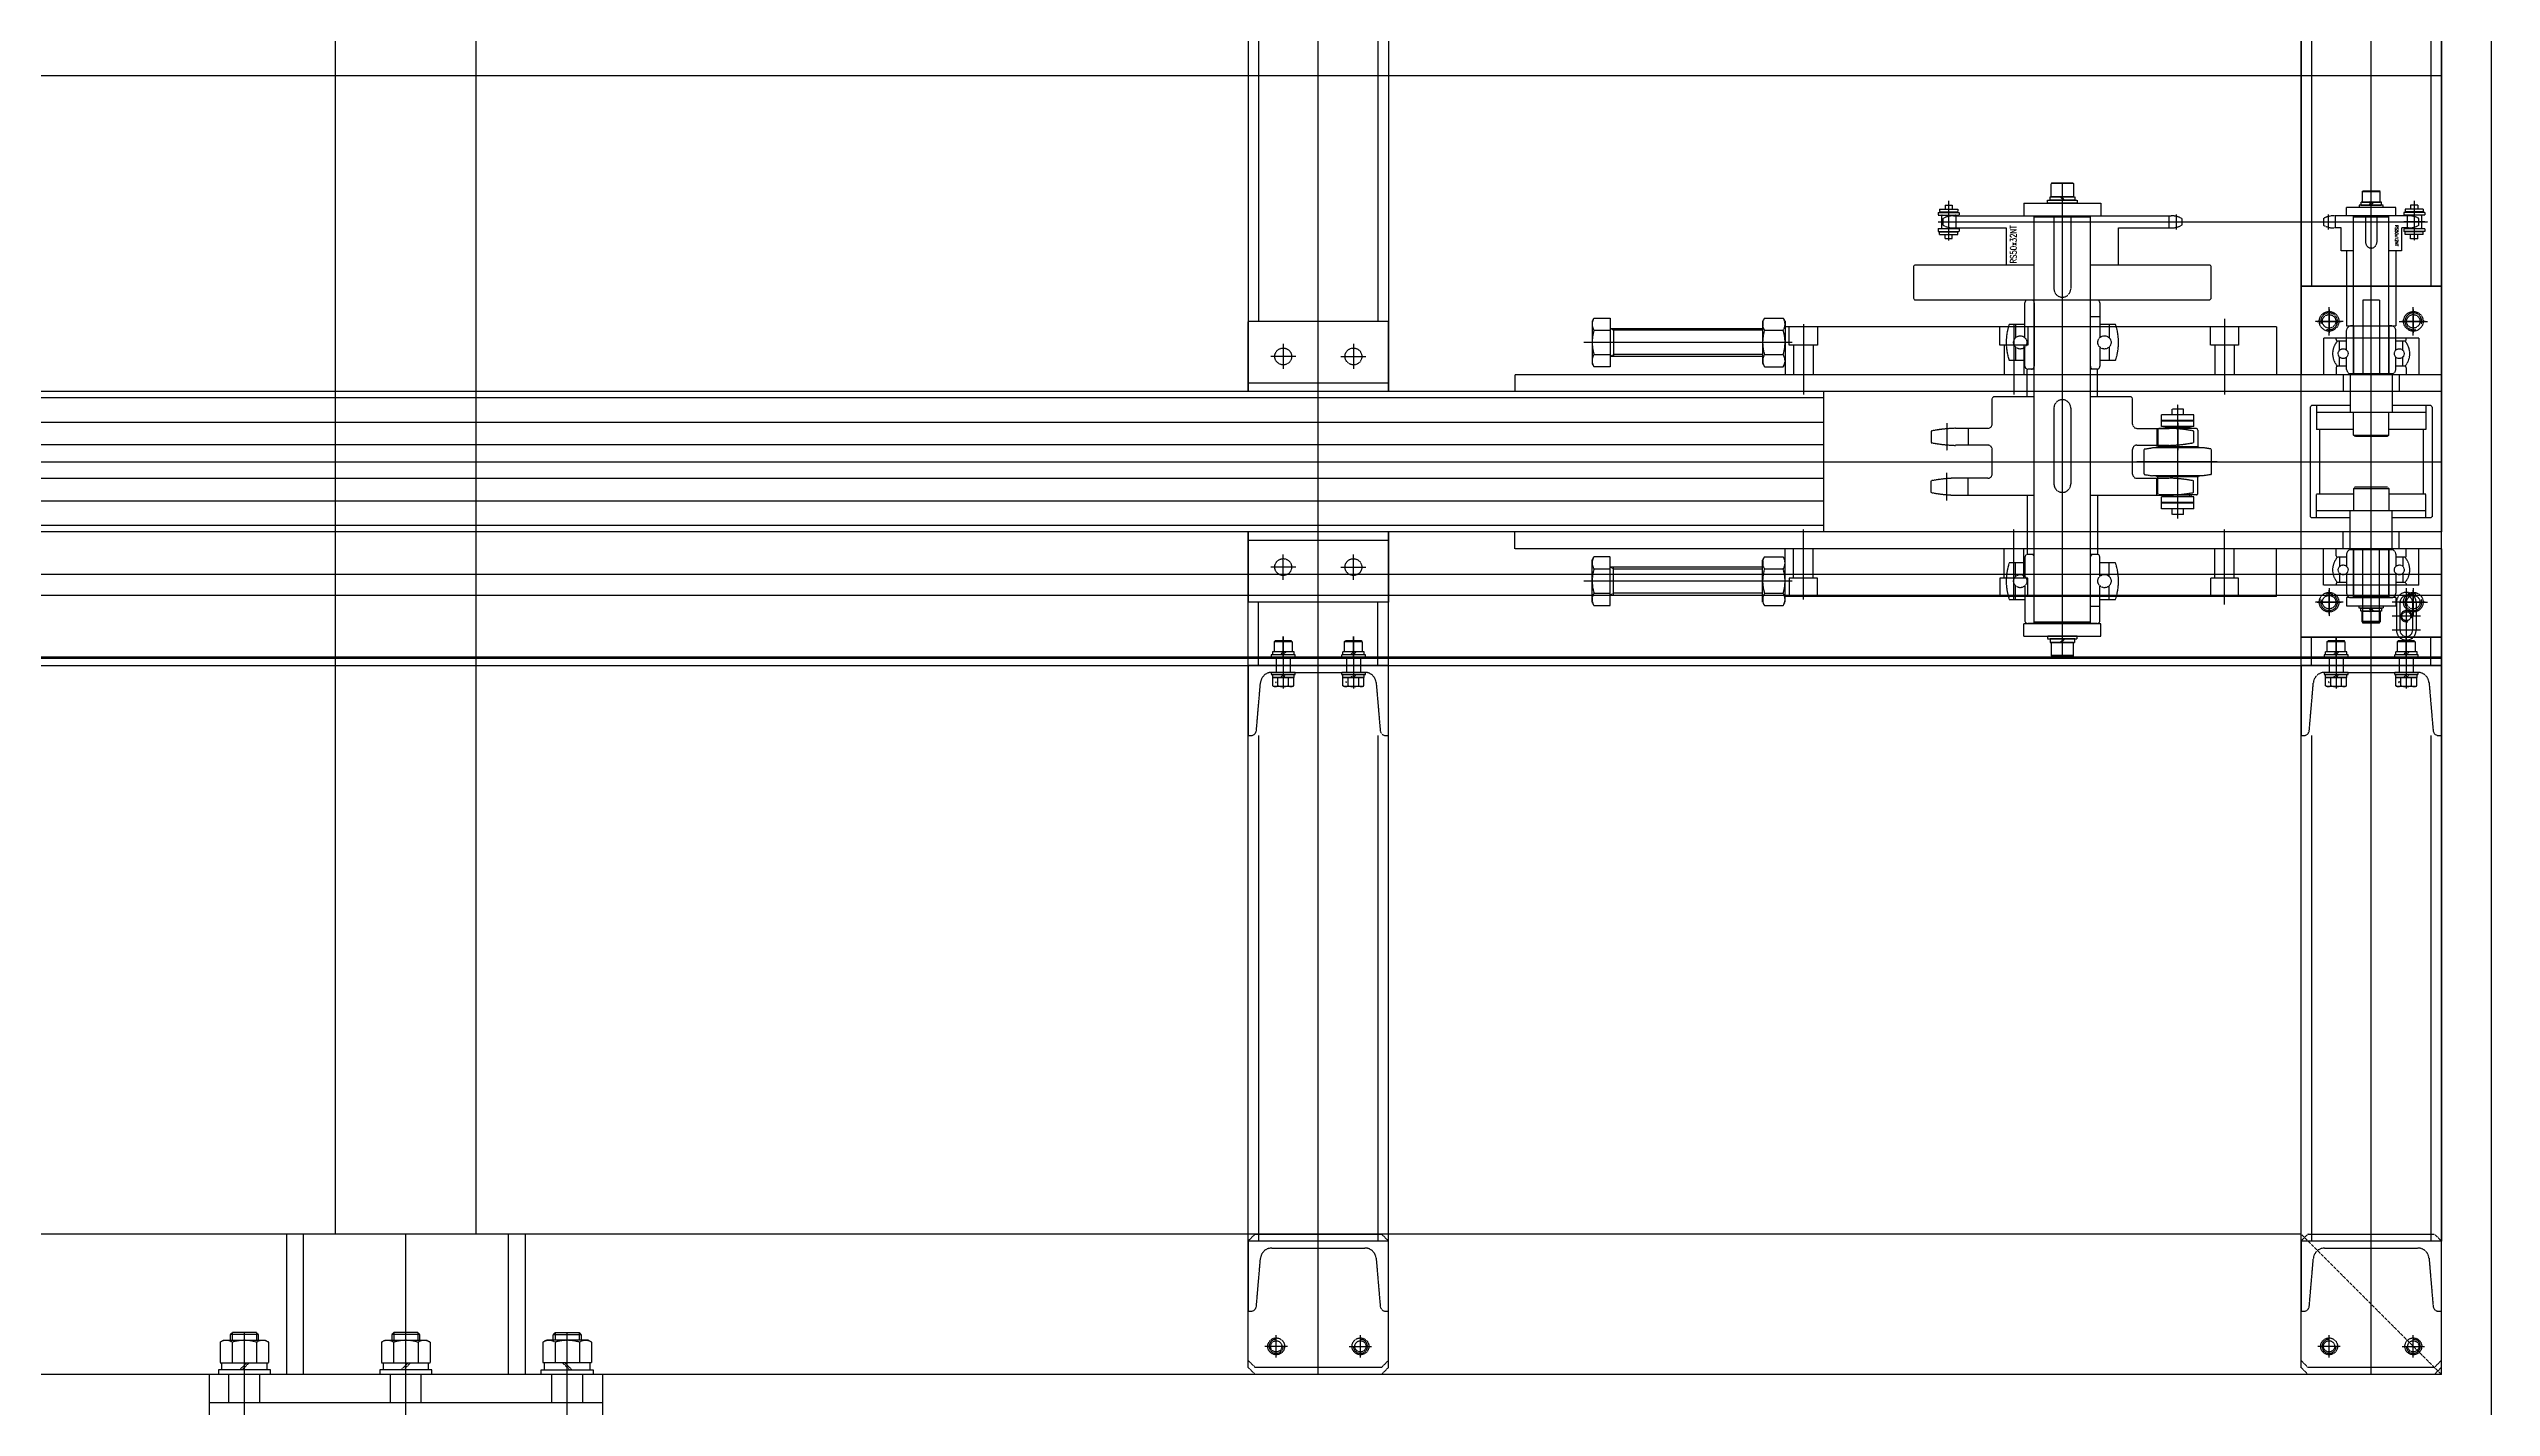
# Model space of a CAD drawing. Header units: millimetres. Extents: x -955179 to -912907, y 62798 to 154298.
# Drawn here: x -948711 to -946971, y 95697 to 96664 of the extents above; entities that cross this region are included whole.
import ezdxf

# ---------------------------------------------------------------- set-up
doc = ezdxf.new("R2010")
doc.units = ezdxf.units.MM
doc.header["$MEASUREMENT"] = 0
doc.linetypes.add('HIDDEN', pattern=[0.375, 0.25, -0.125])
doc.layers.add('CV', color=251, linetype='HIDDEN')
doc.styles.add('KKD', font='romans.shx', dxfattribs={"width": 0.8, "bigfont": 'whgtxt.shx'})
doc.styles.get("Standard").update_dxf_attribs({"font": 'arial.ttf', "height": 1000})

# ---------------------------------------------------------------- blocks, each defined once
blk = doc.blocks.new('HS_BOM', base_point=(-1429.3, 5195.7))
at = {"layer": 'CV'}
blk.add_circle((-1429.3, 5195.7), 0.25, dxfattribs=at)
blk = doc.blocks.new('A$C23B45319')
for p, q in [((0, 21.8), (15, 21.8)), ((0, 19.8), (0, 21.8)), ((0, 19.8), (15, 19.8)), ((0, 19.8), (15, 19.8)), ((1.1, 24), (1.1, 22)), ((1.1, 24), (14, 24)), ((1.1, 22), (14, 22)), ((2.4, 10.7), (2.4, 19.3)), ((5, 27), (10.1, 27)), ((5, 27), (5, 24)), ((10.1, 27), (10.1, 24)), ((12.6, 10.7), (12.6, 19.3)), ((14, 24), (14, 22)), ((15, 19.8), (15, 21.8)), ((0, 10.2), (15, 10.2)), ((0, 8.2), (0, 10.2)), ((0, 8.2), (15, 8.2)), ((1.1, 5.9), (1.1, 7.9)), ((1.1, 7.9), (14, 7.9)), ((1.1, 5.9), (14, 5.9)), ((5, 3), (5, 5.9)), ((5, 3), (10.1, 3)), ((10.1, 3), (10.1, 5.9)), ((14, 5.9), (14, 7.9)), ((15, 8.2), (15, 10.2))]:
    blk.add_line(p, q)
for centre, start, end in [((2.9, 19.3), 90, 180), ((12.1, 19.3), 0, 90), ((2.9, 10.7), 180, 270), ((12.1, 10.7), 270, 0)]:
    blk.add_arc(centre, 0.5, start, end)
at = {"layer": 'CV'}
for p, q in [((7.5, 0), (7.5, 28.3)), ((0, 15), (15, 15))]:
    blk.add_line(p, q, dxfattribs=at)
blk = doc.blocks.new('A$C6A421805')
at = {"layer": 'CV', "rotation": 90}
blk.add_blockref('A$C23B45319', (28.3, 0), dxfattribs=at)
blk = doc.blocks.new('A$C24162613')
at = {"layer": 'CV'}
for p, q in [((925, 3700), (-925, 3700)), ((-213, 3700), (213, 3700)), ((-150, 3692.5), (150, 3692.5)), ((0, -3700), (0, 3700)), ((104.1, 3341.5), (104.1, 3690.3)), ((150, 3700), (150, 3600)), ((150, 3700), (225, 3700)), ((150, 3700), (213, 3700)), ((150, 3600), (150, 3700)), ((175, 3670), (175, 3690)), ((175, 3688.5), (175, 3671.5)), ((213, 3700), (213, 3040)), ((225, 3700), (225, 3040)), ((325, 3700), (225, 3700)), ((225, 3700), (325, 3700)), ((235, 3692.5), (236, 3693.5)), ((235, 3692.5), (235, 3665)), ((235, 3689), (252, 3689)), ((236, 3693.5), (314, 3693.5)), ((240, 3689), (240, 3611)), ((252, 3689), (252, 3662.5)), ((275, -3700), (275, 3700)), ((298, 3689), (298, 3662.5)), ((315, 3689), (298, 3689)), ((310, 3689), (310, 3611)), ((314, 3693.5), (315, 3692.5)), ((315, 3692.5), (315, 3665)), ((400, 3700), (325, 3700)), ((325, 3700), (325, 3040)), ((337, 3700), (337, 3040)), ((420, 3700), (337, 3700)), ((337, 3700), (830, 3700)), ((355, -3700), (355, 3700)), ((415, 3700), (355, 3700)), ((370, -3700), (370, 3700)), ((420, 3700), (370, 3700)), ((375, 3670), (375, 3690)), ((375, 3688.5), (375, 3671.5)), ((400, 3700), (400, 3600)), ((400, 3600), (400, 3700)), ((420, 3692.5), (400, 3692.5)), ((414, -3700), (414, 3700)), ((415, -3700), (415, 3700)), ((420, -3700), (420, 3700)), ((420, 3700), (420, 3600)), ((470, 3700), (420, 3700)), ((432.3, 3691.2), (466.3, 3694.1)), ((470, 3698.1), (470, 3700)), ((470, 3692.5), (830, 3692.5)), ((825, 3600), (925, 3700, -15.7)), ((825, 3695, 0.5), (830, 3700, 0.5)), ((825, 3605, 0.5), (825, 3695, 0.5)), ((915, 3700, 0.5), (830, 3700, 0.5)), ((830, 3700), (830, 3600)), ((830, 3700), (830, 3600)), ((880, 3700), (830, 3700)), ((920, 3700, 0.5), (830, 3700, 0.5)), ((842.3, 3691.2), (876.3, 3694.1)), ((880, 3698.1), (880, 3700)), ((920, 3695, 0.5), (915, 3700, 0.5)), ((925, 3695, 0.5), (920, 3700, 0.5)), ((920, 3695, 0.5), (920, 3605, 0.5)), ((925, 3700, -15.7), (925, -3700, -15.7)), ((925, 3695, 0.5), (925, 3605, 0.5)), ((98.8, 3680.7), (109.5, 3680.7)), ((99.8, 3676.5), (99.8, 3623.5)), ((99.8, 3675.6), (108.5, 3675.6)), ((106.5, 3684), (101.8, 3684)), ((108.5, 3676.5), (108.5, 3671.5)), ((108.5, 3671.5), (124.8, 3671.5)), ((124.8, 3671.5), (124.8, 3662.5)), ((185, 3680), (165, 3680)), ((166.5, 3680), (183.5, 3680)), ((187, 3684, -1.1), (187, 3616, -1.1)), ((187, 3684), (213, 3684)), ((188, 3675), (187, 3675)), ((189, 3674), (189, 3667.5)), ((195.6, 3672.5), (189, 3672.5)), ((207, 3672.5), (200.4, 3672.5)), ((207, 3674), (207, 3667.5)), ((208, 3675), (213, 3675)), ((213, 3684), (213, 3616)), ((252, 3687), (298, 3687)), ((363, 3684), (337, 3684)), ((337, 3684), (337, 3616)), ((342, 3675), (337, 3675)), ((343, 3674), (343, 3667.5)), ((343, 3672.5), (349.6, 3672.5)), ((354.4, 3672.5), (361, 3672.5)), ((361, 3674), (361, 3667.5)), ((362, 3675), (363, 3675)), ((363, 3684, -1.1), (363, 3616, -1.1)), ((365, 3680), (385, 3680)), ((365, 3675), (405, 3675)), ((383.5, 3680), (366.5, 3680)), ((375, 3685), (375, 3665)), ((375, 3682), (395, 3682)), ((375, 3679.5), (395, 3679.5)), ((385, 3685), (385, 3665)), ((395, 3685), (395, 3665)), ((399.4, 3675), (436.6, 3675)), ((414, 3675), (399.4, 3675)), ((402.4, 3680.7), (403.2, 3681.5)), ((402.4, 3669.3), (402.4, 3680.7)), ((403.2, 3681.5), (403.2, 3668.5)), ((410.4, 3681.5), (403.2, 3681.5)), ((410.4, 3682.7), (410.4, 3667.3)), ((412.4, 3682.7), (410.4, 3682.7)), ((412.4, 3675), (410.4, 3677)), ((412.4, 3673), (410.4, 3675)), ((412.4, 3683.5), (412.4, 3666.5)), ((414, 3683.5), (412.4, 3683.5)), ((414, 3666.5), (414, 3683.5)), ((414, 3680), (425, 3680)), ((425, 3683.5), (425, 3666.5)), ((426.6, 3683.5), (425, 3683.5)), ((425, 3616.8), (425, 3683.2)), ((425, 3675), (436.6, 3675)), ((426.6, 3666.5), (426.6, 3683.5)), ((428.6, 3682.7), (426.6, 3682.7)), ((426.6, 3677), (428.6, 3675)), ((426.6, 3675), (428.6, 3673)), ((428.6, 3667.3), (428.6, 3682.7)), ((434.5, 3682.5), (428.6, 3682.5)), ((428.6, 3682.5), (428.6, 3667.5)), ((434.5, 3678.8), (428.6, 3678.8)), ((434.5, 3671.2), (428.6, 3671.2)), ((434.5, 3682.5), (435.1, 3681.5)), ((435.1, 3681.5), (435.1, 3668.5)), ((835, 3616.8), (835, 3683.2)), ((913, 3680, 0.5), (897, 3680, 0.5)), ((913, 3680, 0.5), (897, 3680, 0.5)), ((905, 3672, 0.5), (905, 3688, 0.5)), ((905, 3672, 0.5), (905, 3688, 0.5)), ((82.7, 3656.5), (82.2, 3656.2)), ((82.2, 3656.2), (82.2, 3643.8)), ((82.7, 3656.5), (82.7, 3643.5)), ((90.2, 3656.5), (82.7, 3656.5)), ((92.2, 3657.3), (90.2, 3657.3)), ((90.2, 3657.3), (90.2, 3642.7)), ((90.2, 3643.5), (90.2, 3656.5)), ((93.8, 3658.5), (92.2, 3658.5)), ((92.2, 3658.5), (92.2, 3641.5)), ((92.2, 3642.7), (92.2, 3657.3)), ((93.8, 3632.5), (93.8, 3667.5)), ((99.8, 3667.5), (93.8, 3667.5)), ((93.8, 3641.5), (93.8, 3658.5)), ((99.8, 3667.5), (99.8, 3632.5)), ((212.3, 3662.5), (99.8, 3662.5)), ((100.8, 3662.5), (100.8, 3637.5)), ((100.8, 3654), (118.8, 3654)), ((124.8, 3667.5), (178.3, 3667.5)), ((160, 3656), (160, 3644)), ((160, 3656), (213, 3656)), ((178.3, 3662.5), (178.3, 3667.5)), ((178.3, 3635.5), (178.3, 3664.5)), ((178.3, 3664.5), (178.3, 3662.5)), ((178.3, 3662.5), (212.3, 3662.5)), ((187, 3667.5), (181.3, 3667.5)), ((195.6, 3667.5), (181.3, 3667.5)), ((209.3, 3667.5), (200.4, 3667.5)), ((212.3, 3665), (240, 3665)), ((212.3, 3665), (212.3, 3635)), ((212.3, 3664.5), (212.3, 3662.5)), ((213, 3670), (225, 3670)), ((256, 3662.5), (240, 3662.5)), ((257, 3661.5), (256, 3662.5)), ((256, 3637.5), (256, 3662.5)), ((257, 3661.5), (257, 3638.5)), ((293, 3661.5), (294, 3662.5)), ((293, 3661.5), (293, 3638.5)), ((294, 3637.5), (294, 3662.5)), ((294, 3662.5), (310, 3662.5)), ((337.7, 3665), (310, 3665)), ((337, 3670), (325, 3670)), ((390, 3656), (337, 3656)), ((337.7, 3665), (337.7, 3635)), ((337.7, 3664.5), (337.7, 3662.5)), ((337.7, 3662.5), (371.7, 3662.5)), ((371.7, 3662.5), (337.7, 3662.5)), ((340.7, 3667.5), (349.6, 3667.5)), ((354.4, 3667.5), (368.7, 3667.5)), ((363, 3667.5), (368.7, 3667.5)), ((370.7, 3662.5), (370.7, 3637.5)), ((371.7, 3667.5), (371.7, 3632.5)), ((371.7, 3667.5), (377.7, 3667.5)), ((371.7, 3635.5), (371.7, 3664.5)), ((371.7, 3664.5), (371.7, 3662.5)), ((375, 3670.5), (395, 3670.5)), ((375, 3668), (395, 3668)), ((377.7, 3632.5), (377.7, 3667.5)), ((377.7, 3658.5), (379.3, 3658.5)), ((377.7, 3641.5), (377.7, 3658.5)), ((379.3, 3658.5), (379.3, 3641.5)), ((379.3, 3657.3), (381.3, 3657.3)), ((379.3, 3642.7), (379.3, 3657.3)), ((381.3, 3657.3), (381.3, 3642.7)), ((381.3, 3656.5), (388.8, 3656.5)), ((381.3, 3643.5), (381.3, 3656.5)), ((388.8, 3656.5), (388.8, 3643.5)), ((388.8, 3656.5), (389.3, 3656.2)), ((389.3, 3656.2), (389.3, 3643.8)), ((390, 3656), (390, 3644)), ((403.2, 3668.5), (402.4, 3669.3)), ((403.2, 3668.5), (410.4, 3668.5)), ((410.4, 3667.3), (412.4, 3667.3)), ((412.4, 3666.5), (414, 3666.5)), ((414, 3670), (425, 3670)), ((425, 3666.5), (426.6, 3666.5)), ((426.6, 3667.3), (428.6, 3667.3)), ((434.5, 3667.5), (428.6, 3667.5)), ((435.1, 3668.5), (434.5, 3667.5)), ((925, 3650), (-925, 3650)), ((389.3, 3650), (82.2, 3650)), ((82.2, 3643.8), (82.7, 3643.5)), ((82.7, 3643.5), (90.2, 3643.5)), ((92.2, 3650), (90.2, 3651.6)), ((92.2, 3648.4), (90.2, 3650)), ((90.2, 3642.7), (92.2, 3642.7)), ((92.2, 3641.5), (93.8, 3641.5)), ((212.3, 3637.5), (99.8, 3637.5)), ((100.8, 3646), (118.8, 3646)), ((124.8, 3637.5), (124.8, 3628.5)), ((160, 3644), (213, 3644)), ((178.3, 3632.5), (178.3, 3637.5)), ((178.3, 3637.5), (212.3, 3637.5)), ((178.3, 3637.5), (178.3, 3635.5)), ((212.3, 3637.5), (212.3, 3635.5)), ((256, 3637.5), (240, 3637.5)), ((252, 3637.5), (252, 3611)), ((257, 3638.5), (256, 3637.5)), ((293, 3638.5), (294, 3637.5)), ((294, 3637.5), (310, 3637.5)), ((298, 3637.5), (298, 3611)), ((390, 3644), (337, 3644)), ((337.7, 3637.5), (371.7, 3637.5)), ((371.7, 3637.5), (337.7, 3637.5)), ((337.7, 3637.5), (337.7, 3635.5)), ((371.7, 3637.5), (371.7, 3635.5)), ((379.3, 3641.5), (377.7, 3641.5)), ((379.3, 3650), (381.3, 3651.6)), ((379.3, 3648.4), (381.3, 3650)), ((381.3, 3642.7), (379.3, 3642.7)), ((388.8, 3643.5), (381.3, 3643.5)), ((389.3, 3643.8), (388.8, 3643.5)), ((99.8, 3632.5), (93.8, 3632.5)), ((98.8, 3619.3), (109.5, 3619.3)), ((99.8, 3624.4), (108.5, 3624.4)), ((124.8, 3628.5), (108.5, 3628.5)), ((108.5, 3628.5), (108.5, 3623.5)), ((124.8, 3632.5), (178.3, 3632.5)), ((185, 3620), (165, 3620)), ((166.5, 3620), (183.5, 3620)), ((175, 3630), (175, 3610)), ((175, 3611.5), (175, 3628.5)), ((187, 3632.5), (181.3, 3632.5)), ((195.6, 3632.5), (181.3, 3632.5)), ((188, 3625), (187, 3625)), ((189, 3632.5), (189, 3626)), ((195.6, 3627.5), (189, 3627.5)), ((209.3, 3632.5), (200.4, 3632.5)), ((207, 3627.5), (200.4, 3627.5)), ((207, 3632.5), (207, 3626)), ((208, 3625), (213, 3625)), ((212.3, 3635), (240, 3635)), ((212.3, 3635), (240, 3635)), ((213, 3630), (225, 3630)), ((235, 3635), (235, 3607.5)), ((337.7, 3635), (310, 3635)), ((337.7, 3635), (310, 3635)), ((315, 3635), (315, 3607.5)), ((337, 3630), (325, 3630)), ((342, 3625), (337, 3625)), ((340.7, 3632.5), (349.6, 3632.5)), ((343, 3632.5), (343, 3626)), ((343, 3627.5), (349.6, 3627.5)), ((354.4, 3632.5), (368.7, 3632.5)), ((354.4, 3627.5), (361, 3627.5)), ((361, 3632.5), (361, 3626)), ((362, 3625), (363, 3625)), ((363, 3632.5), (368.7, 3632.5)), ((365, 3620), (385, 3620)), ((383.5, 3620), (366.5, 3620)), ((371.7, 3632.5), (377.7, 3632.5)), ((375, 3630), (375, 3610)), ((375, 3611.5), (375, 3628.5)), ((399.4, 3625), (436.6, 3625)), ((414, 3625), (399.4, 3625)), ((402.4, 3630.7), (403.2, 3631.5)), ((402.4, 3619.3), (402.4, 3630.7)), ((403.2, 3618.5), (402.4, 3619.3)), ((403.2, 3631.5), (403.2, 3618.5)), ((410.4, 3631.5), (403.2, 3631.5)), ((410.4, 3632.7), (410.4, 3617.3)), ((412.4, 3632.7), (410.4, 3632.7)), ((412.4, 3625), (410.4, 3627)), ((412.4, 3623), (410.4, 3625)), ((412.4, 3633.5), (412.4, 3616.5)), ((414, 3633.5), (412.4, 3633.5)), ((414, 3616.5), (414, 3633.5)), ((414, 3630), (425, 3630)), ((414, 3620), (425, 3620)), ((425, 3633.5), (425, 3616.5)), ((426.6, 3633.5), (425, 3633.5)), ((425, 3625), (436.6, 3625)), ((426.6, 3616.5), (426.6, 3633.5)), ((428.6, 3632.7), (426.6, 3632.7)), ((426.6, 3627), (428.6, 3625)), ((426.6, 3625), (428.6, 3623)), ((428.6, 3617.3), (428.6, 3632.7)), ((434.5, 3632.5), (428.6, 3632.5)), ((428.6, 3632.5), (428.6, 3617.5)), ((434.5, 3628.8), (428.6, 3628.8)), ((434.5, 3621.2), (428.6, 3621.2)), ((434.5, 3632.5), (435.1, 3631.5)), ((435.1, 3631.5), (435.1, 3618.5)), ((913, 3620, 0.5), (897, 3620, 0.5)), ((913, 3620, 0.5), (897, 3620, 0.5)), ((905, 3628, 0.5), (905, 3612, 0.5)), ((905, 3628, 0.5), (905, 3612, 0.5)), ((-150, 3607.5), (150, 3607.5)), ((101.8, 3616), (106.5, 3616)), ((187, 3616), (213, 3616)), ((235, 3611), (252, 3611)), ((236, 3606.5), (235, 3607.5)), ((236, 3606.5), (314, 3606.5)), ((252, 3613.1), (298, 3613.1)), ((315, 3611), (298, 3611)), ((315, 3607.5), (314, 3606.5)), ((363, 3616), (337, 3616)), ((420, 3607.5), (400, 3607.5)), ((403.2, 3618.5), (410.4, 3618.5)), ((410.4, 3617.3), (412.4, 3617.3)), ((412.4, 3616.5), (414, 3616.5)), ((425, 3616.5), (426.6, 3616.5)), ((426.6, 3617.3), (428.6, 3617.3)), ((434.5, 3617.5), (428.6, 3617.5)), ((466.3, 3605.9), (432.3, 3608.8)), ((435.1, 3618.5), (434.5, 3617.5)), ((470, 3607.5), (830, 3607.5)), ((470, 3600), (470, 3601.9)), ((825, 3605, 0.5), (830, 3600, 0.5)), ((876.3, 3605.9), (842.3, 3608.8)), ((880, 3600), (880, 3601.9)), ((920, 3605, 0.5), (915, 3600, 0.5)), ((925, 3605, 0.5), (920, 3600, 0.5)), ((825, 3600), (-825, 3600)), ((-213, 3600), (213, 3600)), ((150, 3600), (213, 3600)), ((213, 3600), (150, 3600)), ((325, 3600), (225, 3600)), ((325, 3600), (225, 3600)), ((400, 3600), (337, 3600)), ((420, 3600), (337, 3600)), ((830, 3600), (337, 3600)), ((420, 3600), (470, 3600)), ((825, 3600, -15.7), (825, -3600, -15.7)), ((830, 3600), (880, 3600)), ((915, 3600, 0.5), (830, 3600, 0.5)), ((830, 3600), (880, 3600)), ((920, 3600, 0.5), (830, 3600, 0.5)), ((179, 3582.5), (213, 3582.5)), ((179, 3582.5), (179, 3567.5)), ((179, 3567.5), (179, 3232.5)), ((213, 3582.5), (213, 3232.5)), ((337, 3582.5), (337, 3232.5)), ((371, 3582.5), (337, 3582.5)), ((371, 3582.5), (371, 3567.5)), ((371, 3567.5), (371, 3232.5)), ((179, 3555.5), (192, 3555.5)), ((192, 3555.5), (192, 3535.5)), ((192, 3552.5), (213, 3552.5)), ((358, 3552.5), (337, 3552.5)), ((358, 3555.5), (358, 3535.5)), ((371, 3555.5), (358, 3555.5)), ((134.8, 3535), (135.8, 3536)), ((134.8, 3450), (134.8, 3535)), ((158.8, 3536), (135.8, 3536)), ((158.8, 3536), (159.8, 3535)), ((159.8, 3535), (159.8, 3450)), ((173.3, 3545.5), (227, 3545.5)), ((192, 3535.5), (179, 3535.5)), ((192, 3538.5), (213, 3538.5)), ((265.9, 3535.8), (265, 3530.2)), ((283.6, 3536.2), (266.4, 3536.2)), ((275, 3540.2), (275, 3482.7)), ((284.1, 3535.8), (285, 3530.2)), ((376.7, 3545.5), (323, 3545.5)), ((358, 3538.5), (337, 3538.5)), ((358, 3535.5), (371, 3535.5)), ((101.8, 3515), (106.5, 3515)), ((237.5, 3516.2), (237.5, 3508.2)), ((241.5, 3516.2), (237.5, 3516.2)), ((241.5, 3523.7), (241.5, 3500.7)), ((250, 3523.7), (241.5, 3523.7)), ((245.5, 3523.7), (245.5, 3500.7)), ((246, 3523.7), (246, 3500.7)), ((250, 3523.7), (250, 3500.7)), ((250.2, 3520.7), (250.2, 3503.7)), ((251.1, 3520.7), (250.2, 3520.7)), ((251.1, 3522.1), (251.1, 3502.3)), ((251.3, 3522.3), (251.4, 3522.3)), ((251.4, 3525.5), (251.4, 3498.9)), ((252.4, 3526.5), (264.3, 3526.5)), ((253.2, 3523.5), (261.3, 3523.5)), ((264.3, 3526.5), (265, 3528)), ((264.3, 3526.5), (264.3, 3497.9)), ((265, 3530.2), (265, 3494.2)), ((285, 3530.2), (285, 3494.2)), ((285.7, 3526.5), (285, 3528)), ((285.7, 3526.5), (285.7, 3497.9)), ((297.6, 3526.5), (285.7, 3526.5)), ((296.8, 3523.5), (288.7, 3523.5)), ((298.6, 3525.5), (298.6, 3498.9)), ((298.7, 3522.3), (298.6, 3522.3)), ((298.9, 3522.1), (298.9, 3502.3)), ((299.9, 3520.7), (298.9, 3520.7)), ((299.9, 3520.7), (299.9, 3503.7)), ((300, 3523.7), (300, 3500.7)), ((308.5, 3523.7), (300, 3523.7)), ((304, 3523.7), (304, 3500.7)), ((304.5, 3523.7), (304.5, 3500.7)), ((308.5, 3523.7), (308.5, 3500.7)), ((312.5, 3516.2), (308.5, 3516.2)), ((312.5, 3516.2), (312.5, 3508.2)), ((98.8, 3511), (109.5, 3511)), ((99.8, 3352.5), (99.8, 3507.5)), ((99.8, 3505.9), (108.5, 3505.9)), ((108.5, 3470), (108.5, 3507.5)), ((315.3, 3512.2), (234.2, 3512.2)), ((241.5, 3508.2), (237.5, 3508.2)), ((250, 3500.7), (241.5, 3500.7)), ((247.4, 3512.2), (267.1, 3512.2)), ((251.1, 3503.7), (250.2, 3503.7)), ((251.2, 3483), (251.2, 3506.2)), ((251.2, 3497.2), (263.2, 3497.2)), ((251.3, 3502.1), (251.4, 3502.1)), ((252.4, 3497.9), (264.3, 3497.9)), ((263.2, 3483), (263.2, 3506.2)), ((264.3, 3497.9), (265, 3496.4)), ((302.6, 3512.2), (282.9, 3512.2)), ((285.7, 3497.9), (285, 3496.4)), ((297.6, 3497.9), (285.7, 3497.9)), ((286.8, 3483), (286.8, 3506.2)), ((298.8, 3497.2), (286.8, 3497.2)), ((298.7, 3502.1), (298.6, 3502.1)), ((298.8, 3450), (298.8, 3506.2)), ((299.9, 3503.7), (298.9, 3503.7)), ((308.5, 3500.7), (300, 3500.7)), ((312.5, 3508.2), (308.5, 3508.2)), ((228.8, 3479), (229.8, 3480)), ((248.2, 3480), (229.8, 3480)), ((265.9, 3488.6), (265, 3494.2)), ((283.8, 3480), (266.2, 3480)), ((283.6, 3488.2), (266.4, 3488.2)), ((284.1, 3488.6), (285, 3494.2)), ((99.8, 3397.5), (99.8, 3462.5)), ((134.8, 3470), (108.5, 3470)), ((134.8, 3457.5), (134.8, 3470)), ((177, 3456.7), (177, 3467.8)), ((177, 3463.3), (186.7, 3463.3)), ((193.3, 3463.3), (203, 3463.3)), ((203, 3467.8), (203, 3456.7)), ((228.8, 3479), (228.8, 3450)), ((347, 3467.8), (347, 3456.7)), ((356.7, 3463.3), (347, 3463.3)), ((373, 3463.3), (363.3, 3463.3)), ((373, 3456.7), (373, 3467.8)), ((90.8, 3402.5), (90.8, 3457.5)), ((90.8, 3457.5), (99.8, 3457.5)), ((99.8, 3402.5), (99.8, 3457.5)), ((390.2, 3450), (99.8, 3450)), ((100.8, 3450), (100.8, 3410)), ((159.8, 3454.7), (159.8, 3405.3)), ((161.8, 3456.7), (186.7, 3456.7)), ((207, 3450), (161.8, 3450)), ((171.8, 3456.7), (171.8, 3450)), ((193.3, 3456.7), (207, 3456.7)), ((228.8, 3455), (209, 3455)), ((209, 3454.7), (209, 3450)), ((298.8, 3455), (341, 3455)), ((341, 3454.7), (341, 3450)), ((356.7, 3456.7), (343, 3456.7)), ((388.2, 3456.7), (363.3, 3456.7)), ((378.2, 3456.7), (378.2, 3450)), ((389.2, 3450), (389.2, 3410)), ((390.2, 3402.5), (390.2, 3457.5)), ((399.2, 3457.5), (390.2, 3457.5)), ((390.2, 3454.7), (390.2, 3405.3)), ((399.2, 3402.5), (399.2, 3457.5)), ((76.3, 3437.4), (76.9, 3438)), ((76.3, 3422.6), (76.3, 3437.4)), ((413.7, 3430), (76.3, 3430)), ((76.9, 3438), (76.9, 3422)), ((76.9, 3438), (86.3, 3438)), ((86.3, 3438.8), (88.8, 3438.8)), ((86.3, 3421.2), (86.3, 3438.8)), ((86.3, 3438), (86.3, 3422)), ((86.3, 3429.2), (88.8, 3431.7)), ((86.3, 3428.3), (88.8, 3430.8)), ((88.8, 3419.5), (88.8, 3440.5)), ((88.8, 3440.5), (90.8, 3440.5)), ((88.8, 3438.8), (88.8, 3421.2)), ((90.8, 3440.5), (90.8, 3419.5)), ((100.8, 3436), (151.8, 3436)), ((236.8, 3436), (290.8, 3436)), ((399.2, 3440.5), (399.2, 3419.5)), ((401.2, 3440.5), (399.2, 3440.5)), ((401.2, 3419.5), (401.2, 3440.5)), ((403.7, 3438.8), (401.2, 3438.8)), ((401.2, 3438.8), (401.2, 3421.2)), ((403.7, 3429.2), (401.2, 3431.7)), ((403.7, 3428.3), (401.2, 3430.8)), ((403.7, 3421.2), (403.7, 3438.8)), ((403.7, 3438), (403.7, 3422)), ((413.1, 3438), (403.7, 3438)), ((413.1, 3438), (413.1, 3422)), ((413.7, 3437.4), (413.1, 3438)), ((413.7, 3422.6), (413.7, 3437.4)), ((76.9, 3422), (76.3, 3422.6)), ((86.3, 3422), (76.9, 3422)), ((88.8, 3421.2), (86.3, 3421.2)), ((90.8, 3419.5), (88.8, 3419.5)), ((390.2, 3410), (99.8, 3410)), ((100.8, 3424), (151.8, 3424)), ((134.8, 3325), (134.8, 3410)), ((159.8, 3410), (159.8, 3325)), ((161.8, 3410), (207, 3410)), ((209, 3410), (209, 3405.3)), ((228.8, 3410), (228.8, 3381)), ((236.8, 3424), (290.8, 3424)), ((298.8, 3353.8), (298.8, 3410)), ((341, 3410), (341, 3405.3)), ((399.2, 3419.5), (401.2, 3419.5)), ((401.2, 3421.2), (403.7, 3421.2)), ((403.7, 3422), (413.1, 3422)), ((413.1, 3422), (413.7, 3422.6)), ((90.8, 3402.5), (99.8, 3402.5)), ((134.8, 3390), (134.8, 3402.5)), ((186.7, 3403.3), (161.8, 3403.3)), ((177, 3392.2), (177, 3403.3)), ((177, 3396.7), (186.7, 3396.7)), ((177, 3395.5), (227, 3395.5)), ((179, 3405.5), (192, 3405.5)), ((192, 3405.5), (192, 3385.5)), ((192, 3402.5), (213, 3402.5)), ((207, 3403.3), (193.3, 3403.3)), ((193.3, 3396.7), (203, 3396.7)), ((203, 3403.3), (203, 3392.2)), ((228.8, 3405), (209, 3405)), ((298.8, 3405), (341, 3405)), ((373, 3395.5), (323, 3395.5)), ((358, 3402.5), (337, 3402.5)), ((343, 3403.3), (356.7, 3403.3)), ((347, 3403.3), (347, 3392.2)), ((356.7, 3396.7), (347, 3396.7)), ((371, 3405.5), (358, 3405.5)), ((358, 3405.5), (358, 3385.5)), ((363.3, 3403.3), (388.2, 3403.3)), ((373, 3396.7), (363.3, 3396.7)), ((373, 3392.2), (373, 3403.3)), ((399.2, 3402.5), (390.2, 3402.5)), ((108.5, 3352.5), (108.5, 3390)), ((108.5, 3390), (134.8, 3390)), ((192, 3385.5), (179, 3385.5)), ((192, 3388.5), (213, 3388.5)), ((228.8, 3381), (229.8, 3380)), ((248.2, 3380), (229.8, 3380)), ((251.2, 3377), (251.2, 3353.8)), ((263.2, 3377), (263.2, 3353.8)), ((283.8, 3380), (266.2, 3380)), ((286.8, 3377), (286.8, 3353.8)), ((358, 3388.5), (337, 3388.5)), ((358, 3385.5), (371, 3385.5)), ((251.2, 3362.8), (263.2, 3362.8)), ((298.8, 3362.8), (286.8, 3362.8)), ((89.1, 3349), (117.5, 3349)), ((92.2, 3351.6), (95.1, 3351.6)), ((92.2, 3346.5), (92.2, 3351.6)), ((92.2, 3346.5), (95.1, 3346.5)), ((95.1, 3342.6), (95.1, 3355.5)), ((95.1, 3355.5), (97.1, 3355.5)), ((95.1, 3342.6), (97.1, 3342.6)), ((97.1, 3342.6), (97.1, 3355.5)), ((97.4, 3356.5), (99.4, 3356.5)), ((97.4, 3341.5), (97.4, 3356.5)), ((97.4, 3341.5), (99.4, 3341.5)), ((98.8, 3349), (109.5, 3349)), ((99.4, 3341.5), (99.4, 3356.5)), ((99.8, 3354.1), (108.5, 3354.1)), ((99.9, 3354.1), (108.4, 3354.1)), ((99.9, 3343.9), (108.4, 3343.9)), ((106.5, 3345), (101.8, 3345)), ((104.1, 3341.5), (104.1, 3356.5)), ((108.9, 3356.5), (110.9, 3356.5)), ((108.9, 3341.5), (108.9, 3356.5)), ((108.9, 3341.5), (108.9, 3356.5)), ((108.9, 3341.5), (110.9, 3341.5)), ((110.9, 3341.5), (110.9, 3356.5)), ((111.2, 3342.6), (111.2, 3355.5)), ((113.2, 3355.5), (111.2, 3355.5)), ((113.2, 3342.6), (111.2, 3342.6)), ((113.2, 3342.6), (113.2, 3355.5)), ((116.1, 3351.6), (113.2, 3351.6)), ((116.1, 3346.5), (113.2, 3346.5)), ((116.1, 3346.5), (116.1, 3351.6)), ((247.4, 3347.8), (267.1, 3347.8)), ((302.6, 3347.8), (282.9, 3347.8)), ((134.8, 3325), (135.8, 3324)), ((135.8, 3324), (158.8, 3324)), ((158.8, 3324), (159.8, 3325)), ((253.2, 3336.5), (261.3, 3336.5)), ((296.8, 3336.5), (288.7, 3336.5)), ((179, 3255.5), (192, 3255.5)), ((192, 3255.5), (192, 3235.5)), ((325, 3260), (225, 3260)), ((225, 3260), (225, -3330)), ((229.5, 3260), (229.5, -3330)), ((247, 3260), (247, -3330)), ((263, 3260), (263, -3330)), ((287, 3260), (287, -3330)), ((303, 3260), (303, -3330)), ((320.5, 3260), (320.5, -3330)), ((325, 3260), (325, -3330)), ((371, 3255.5), (358, 3255.5)), ((358, 3255.5), (358, 3235.5)), ((177, 3245.5), (227, 3245.5)), ((190, 3237.5), (190, 3089.1)), ((192, 3252.5), (213, 3252.5)), ((192, 3238.5), (213, 3238.5)), ((373, 3245.5), (323, 3245.5)), ((358, 3252.5), (337, 3252.5)), ((358, 3238.5), (337, 3238.5)), ((360, 3237.5), (360, 3089.1)), ((172.7, 3231.2), (175, 3232.5)), ((172.7, 3217.8), (172.7, 3231.2)), ((175, 3232.5), (205, 3232.5)), ((192, 3235.5), (179, 3235.5)), ((179, 3232.5), (213, 3232.5)), ((181.3, 3217.8), (181.3, 3231.2)), ((198.7, 3217.8), (198.7, 3231.2)), ((205, 3232.5), (207.3, 3231.2)), ((207.3, 3217.8), (207.3, 3231.2)), ((371, 3232.5), (337, 3232.5)), ((345, 3232.5), (342.7, 3231.2)), ((342.7, 3217.8), (342.7, 3231.2)), ((375, 3232.5), (345, 3232.5)), ((351.3, 3217.8), (351.3, 3231.2)), ((358, 3235.5), (371, 3235.5)), ((368.7, 3217.8), (368.7, 3231.2)), ((377.3, 3231.2), (375, 3232.5)), ((377.3, 3217.8), (377.3, 3231.2)), ((172.7, 3217.8), (175, 3216.5)), ((175, 3216.5), (205, 3216.5)), ((180, 3108), (180, 3216.5)), ((181.4, 3216.5), (181.4, 3110.3)), ((198.6, 3216.5), (198.6, 3110.3)), ((200, 3216.5), (200, 3108)), ((205, 3216.5), (207.3, 3217.8)), ((345, 3216.5), (342.7, 3217.8)), ((375, 3216.5), (345, 3216.5)), ((350, 3216.5), (350, 3108)), ((351.4, 3216.5), (351.4, 3110.3)), ((368.6, 3216.5), (368.6, 3110.3)), ((370, 3108), (370, 3216.5)), ((377.3, 3217.8), (375, 3216.5)), ((172.7, 3108), (207.3, 3108)), ((172.7, 3096.3), (172.7, 3108)), ((181.4, 3110.3), (180, 3108)), ((180, 3110.3), (200, 3110.3)), ((181.3, 3096.3), (181.3, 3108)), ((198.6, 3110.3), (200, 3108)), ((198.7, 3096.3), (198.7, 3108)), ((207.3, 3108), (207.3, 3096.3)), ((377.3, 3108), (342.7, 3108)), ((342.7, 3108), (342.7, 3096.3)), ((351.4, 3110.3), (350, 3108)), ((370, 3110.3), (350, 3110.3)), ((351.3, 3096.3), (351.3, 3108)), ((368.6, 3110.3), (370, 3108)), ((368.7, 3096.3), (368.7, 3108)), ((377.3, 3096.3), (377.3, 3108)), ((172.7, 3096.3), (175, 3095)), ((175, 3095), (205, 3095)), ((205, 3095), (207.3, 3096.3)), ((345, 3095), (342.7, 3096.3)), ((375, 3095), (345, 3095)), ((377.3, 3096.3), (375, 3095)), ((213, 3040), (225, 3040)), ((337, 3040), (325, 3040)), ((-225, 2950, -0.5), (225, 2950, -0.5)), ((-175, 2942.5, -0.5), (175, 2942.5, -0.5)), ((175, 2950, -0.5), (175, 2850, -0.5)), ((225, 2950, -0.5), (175, 2950, -0.5)), ((219, 2950, -0.5), (219, 2850, -0.5)), ((225, 2950, -0.5), (225, 2850, -0.5)), ((830, 2950, -0.5), (325, 2950, -0.5)), ((325, 2950, -0.5), (375, 2950, -0.5)), ((325, 2950, -0.5), (325, 2850, -0.5)), ((331, 2950, -0.5), (331, 2850, -0.5)), ((375, 2950, -0.5), (375, 2850, -0.5)), ((420, 2942.5, -0.5), (375, 2942.5, -0.5)), ((420, 2950, -0.5), (420, 2850, -0.5)), ((470, 2950, -0.5), (420, 2950, -0.5)), ((432.3, 2941.2, -0.5), (466.3, 2944.1, -0.5)), ((470, 2948.1, -0.5), (470, 2950, -0.5)), ((470, 2942.5, -0.5), (830, 2942.5, -0.5)), ((825, 2945, 0), (830, 2950)), ((825, 2855, 0), (825, 2945, 0)), ((915, 2950, 0), (830, 2950, 0)), ((830, 2950, -0.5), (830, 2850, -0.5)), ((830, 2950, -0.5), (830, 2850, -0.5)), ((880, 2950, -0.5), (830, 2950, -0.5)), ((920, 2950, 0), (830, 2950, 0)), ((842.3, 2941.2, -0.5), (876.3, 2944.1, -0.5)), ((880, 2948.1, -0.5), (880, 2950, -0.5)), ((920, 2945, 0), (915, 2950)), ((925, 2945, 0), (920, 2950)), ((920, 2945), (920, 2855)), ((925, 2945), (925, 2855)), ((191, 2925, -0.5), (209, 2925, -0.5)), ((200, 2916, -0.5), (200, 2934, -0.5)), ((359, 2925, -0.5), (341, 2925, -0.5)), ((350, 2916, -0.5), (350, 2934, -0.5)), ((399.4, 2925, -0.5), (436.6, 2925, -0.5)), ((414, 2925, -0.5), (399.4, 2925, -0.5)), ((402.4, 2930.7, -0.5), (403.2, 2931.5, -0.5)), ((402.4, 2919.3, -0.5), (402.4, 2930.7, -0.5)), ((403.2, 2931.5, -0.5), (403.2, 2918.5, -0.5)), ((410.4, 2931.5, -0.5), (403.2, 2931.5, -0.5)), ((410.4, 2932.7, -0.5), (410.4, 2917.3, -0.5)), ((412.4, 2932.7, -0.5), (410.4, 2932.7, -0.5)), ((412.4, 2925, -0.5), (410.4, 2927, -0.5)), ((412.4, 2923, -0.5), (410.4, 2925, -0.5)), ((412.4, 2933.5, -0.5), (412.4, 2916.5, -0.5)), ((414, 2933.5, -0.5), (412.4, 2933.5, -0.5)), ((414, 2916.5, -0.5), (414, 2933.5, -0.5)), ((414, 2930, -0.5), (425, 2930, -0.5)), ((425, 2933.5, -0.5), (425, 2916.5, -0.5)), ((426.6, 2933.5, -0.5), (425, 2933.5, -0.5)), ((425, 2866.8, -0.5), (425, 2933.2, -0.5)), ((425, 2925, -0.5), (436.6, 2925, -0.5)), ((426.6, 2916.5, -0.5), (426.6, 2933.5, -0.5)), ((428.6, 2932.7, -0.5), (426.6, 2932.7, -0.5)), ((426.6, 2927, -0.5), (428.6, 2925, -0.5)), ((426.6, 2925, -0.5), (428.6, 2923, -0.5)), ((428.6, 2917.3, -0.5), (428.6, 2932.7, -0.5)), ((434.5, 2932.5, -0.5), (428.6, 2932.5, -0.5)), ((428.6, 2932.5, -0.5), (428.6, 2917.5, -0.5)), ((434.5, 2928.8, -0.5), (428.6, 2928.8, -0.5)), ((434.5, 2932.5, -0.5), (435.1, 2931.5, -0.5)), ((435.1, 2931.5, -0.5), (435.1, 2918.5, -0.5)), ((835, 2866.8, -0.5), (835, 2933.2, -0.5)), ((913, 2930), (897, 2930)), ((913, 2930), (897, 2930)), ((905, 2922), (905, 2938)), ((905, 2922), (905, 2938)), ((403.2, 2918.5, -0.5), (402.4, 2919.3, -0.5)), ((403.2, 2918.5, -0.5), (410.4, 2918.5, -0.5)), ((410.4, 2917.3, -0.5), (412.4, 2917.3, -0.5)), ((412.4, 2916.5, -0.5), (414, 2916.5, -0.5)), ((414, 2920, -0.5), (425, 2920, -0.5)), ((425, 2916.5, -0.5), (426.6, 2916.5, -0.5)), ((426.6, 2917.3, -0.5), (428.6, 2917.3, -0.5)), ((434.5, 2921.2, -0.5), (428.6, 2921.2, -0.5)), ((434.5, 2917.5, -0.5), (428.6, 2917.5, -0.5)), ((435.1, 2918.5, -0.5), (434.5, 2917.5, -0.5)), ((925, 2900, -0.5), (-925, 2900, -0.5)), ((191, 2875, -0.5), (209, 2875, -0.5)), ((200, 2884, -0.5), (200, 2866, -0.5)), ((359, 2875, -0.5), (341, 2875, -0.5)), ((350, 2884, -0.5), (350, 2866, -0.5)), ((399.4, 2875, -0.5), (436.6, 2875, -0.5)), ((414, 2875, -0.5), (399.4, 2875, -0.5)), ((402.4, 2880.7, -0.5), (403.2, 2881.5, -0.5)), ((402.4, 2869.3, -0.5), (402.4, 2880.7, -0.5)), ((403.2, 2881.5, -0.5), (403.2, 2868.5, -0.5)), ((410.4, 2881.5, -0.5), (403.2, 2881.5, -0.5)), ((410.4, 2882.7, -0.5), (410.4, 2867.3, -0.5)), ((412.4, 2882.7, -0.5), (410.4, 2882.7, -0.5)), ((412.4, 2875, -0.5), (410.4, 2877, -0.5)), ((412.4, 2873, -0.5), (410.4, 2875, -0.5)), ((412.4, 2883.5, -0.5), (412.4, 2866.5, -0.5)), ((414, 2883.5, -0.5), (412.4, 2883.5, -0.5)), ((414, 2866.5, -0.5), (414, 2883.5, -0.5)), ((414, 2880, -0.5), (425, 2880, -0.5)), ((425, 2883.5, -0.5), (425, 2866.5, -0.5)), ((426.6, 2883.5, -0.5), (425, 2883.5, -0.5)), ((425, 2875, -0.5), (436.6, 2875, -0.5)), ((426.6, 2866.5, -0.5), (426.6, 2883.5, -0.5)), ((428.6, 2882.7, -0.5), (426.6, 2882.7, -0.5)), ((426.6, 2877, -0.5), (428.6, 2875, -0.5)), ((426.6, 2875, -0.5), (428.6, 2873, -0.5)), ((428.6, 2867.3, -0.5), (428.6, 2882.7, -0.5)), ((434.5, 2882.5, -0.5), (428.6, 2882.5, -0.5)), ((428.6, 2882.5, -0.5), (428.6, 2867.5, -0.5)), ((434.5, 2878.8, -0.5), (428.6, 2878.8, -0.5)), ((434.5, 2871.2, -0.5), (428.6, 2871.2, -0.5)), ((434.5, 2882.5, -0.5), (435.1, 2881.5, -0.5)), ((435.1, 2881.5, -0.5), (435.1, 2868.5, -0.5)), ((905, 2878), (905, 2862)), ((905, 2878), (905, 2862)), ((-175, 2857.5, -0.5), (175, 2857.5, -0.5)), ((420, 2857.5, -0.5), (375, 2857.5, -0.5)), ((403.2, 2868.5, -0.5), (402.4, 2869.3, -0.5)), ((403.2, 2868.5, -0.5), (410.4, 2868.5, -0.5)), ((410.4, 2867.3, -0.5), (412.4, 2867.3, -0.5)), ((412.4, 2866.5, -0.5), (414, 2866.5, -0.5)), ((414, 2870, -0.5), (425, 2870, -0.5)), ((425, 2866.5, -0.5), (426.6, 2866.5, -0.5)), ((426.6, 2867.3, -0.5), (428.6, 2867.3, -0.5)), ((434.5, 2867.5, -0.5), (428.6, 2867.5, -0.5)), ((466.3, 2855.9, -0.5), (432.3, 2858.8, -0.5)), ((435.1, 2868.5, -0.5), (434.5, 2867.5, -0.5)), ((470, 2857.5, -0.5), (830, 2857.5, -0.5)), ((825, 2855, 0), (830, 2850)), ((876.3, 2855.9, -0.5), (842.3, 2858.8, -0.5)), ((913, 2870), (897, 2870)), ((913, 2870), (897, 2870)), ((920, 2855, 0), (915, 2850)), ((925, 2855, 0), (920, 2850)), ((-225, 2850, -0.5), (225, 2850, -0.5)), ((225, 2850, -0.5), (175, 2850, -0.5)), ((830, 2850, -0.5), (325, 2850, -0.5)), ((325, 2850, -0.5), (375, 2850, -0.5)), ((420, 2850, -0.5), (470, 2850, -0.5)), ((470, 2850, -0.5), (470, 2851.9, -0.5)), ((830, 2850, -0.5), (880, 2850, -0.5)), ((915, 2850, 0), (830, 2850, 0)), ((830, 2850, -0.5), (880, 2850, -0.5)), ((920, 2850, 0), (830, 2850, 0)), ((880, 2850, -0.5), (880, 2851.9, -0.5)), ((921.8, 2383.5), (925, 2383.5)), ((921.8, 2346.5), (921.8, 2383.5)), ((925, 2390), (965, 2390)), ((925, 2390), (925, 2110)), ((945, 2110), (945, 2390)), ((945, 2110), (945, 2390)), ((895.2, 2373.6), (896.6, 2375)), ((895.2, 2373.6), (900.7, 2373.6)), ((895.2, 2356.4), (895.2, 2373.6)), ((896.6, 2375), (900.7, 2375)), ((896.6, 2355), (896.6, 2375)), ((902, 2382.3), (900.7, 2380)), ((900.7, 2380), (900.7, 2350)), ((902, 2382.3), (916.7, 2382.3)), ((902, 2373.7), (916.7, 2373.7)), ((916.7, 2382.3), (916.7, 2347.7)), ((916.7, 2381.2), (921.8, 2381.2)), ((916.7, 2363.3), (921.8, 2368.4)), ((916.7, 2361.6), (921.8, 2366.7)), ((945, 2376), (925, 2376)), ((895.2, 2356.4), (900.7, 2356.4)), ((896.6, 2355), (895.2, 2356.4)), ((981.3, 2365), (895.3, 2365)), ((900.7, 2355), (896.6, 2355)), ((900.7, 2350), (902, 2347.7)), ((902, 2356.3), (916.7, 2356.3)), ((921.8, 2348.8), (916.7, 2348.8)), ((945, 2354), (925, 2354)), ((825, 2335), (925, 2335)), ((902, 2347.7), (916.7, 2347.7)), ((925, 2346.5), (921.8, 2346.5)), ((825, 2323), (925, 2323)), ((825, 2300, 15.7), (-825, 2300, 15.7)), ((825, 2300, 15.7), (-825, 2300, 15.7)), ((900.7, 2265), (902, 2267.3)), ((900.7, 2235), (900.7, 2265)), ((902, 2267.3), (916.7, 2267.3)), ((916.7, 2232.7), (916.7, 2267.3)), ((921.8, 2266.2), (916.7, 2266.2)), ((921.8, 2268.5), (921.8, 2231.5)), ((925, 2268.5), (921.8, 2268.5)), ((1250, 2250), (825, 2250)), ((896.6, 2260), (895.2, 2258.6)), ((895.2, 2258.6), (900.7, 2258.6)), ((895.2, 2258.6), (895.2, 2241.4)), ((900.7, 2260), (896.6, 2260)), ((896.6, 2260), (896.6, 2240)), ((902, 2258.7), (916.7, 2258.7)), ((916.7, 2253.4), (921.8, 2248.3)), ((916.7, 2251.7), (921.8, 2246.6)), ((945, 2261), (925, 2261)), ((895.2, 2241.4), (900.7, 2241.4)), ((895.2, 2241.4), (896.6, 2240)), ((896.6, 2240), (900.7, 2240)), ((902, 2232.7), (900.7, 2235)), ((902, 2241.3), (916.7, 2241.3)), ((902, 2232.7), (916.7, 2232.7)), ((916.7, 2233.8), (921.8, 2233.8)), ((921.8, 2231.5), (925, 2231.5)), ((945, 2239), (925, 2239)), ((825, 2200, 15.7), (-825, 2200, 15.7)), ((825, 2177), (925, 2177)), ((825, 2165), (925, 2165)), ((896.6, 2145), (895.2, 2143.6)), ((895.2, 2143.6), (900.7, 2143.6)), ((895.2, 2143.6), (895.2, 2126.4)), ((900.7, 2145), (896.6, 2145)), ((896.6, 2145), (896.6, 2125)), ((900.7, 2150), (902, 2152.3)), ((900.7, 2120), (900.7, 2150)), ((902, 2152.3), (916.7, 2152.3)), ((902, 2143.7), (916.7, 2143.7)), ((916.7, 2117.7), (916.7, 2152.3)), ((921.8, 2151.2), (916.7, 2151.2)), ((921.8, 2153.5), (921.8, 2116.5)), ((925, 2153.5), (921.8, 2153.5)), ((945, 2146), (925, 2146)), ((895.2, 2126.4), (900.7, 2126.4)), ((895.2, 2126.4), (896.6, 2125)), ((981.3, 2135), (895.3, 2135)), ((896.6, 2125), (900.7, 2125)), ((902, 2126.3), (916.7, 2126.3)), ((916.7, 2138.4), (921.8, 2133.3)), ((916.7, 2136.7), (921.8, 2131.6)), ((945, 2124), (925, 2124)), ((902, 2117.7), (900.7, 2120)), ((902, 2117.7), (916.7, 2117.7)), ((916.7, 2118.8), (921.8, 2118.8)), ((921.8, 2116.5), (925, 2116.5)), ((925, 2110), (965, 2110))]:
    blk.add_line(p, q, dxfattribs=at)
for centre, radius in [((175, 3680), 7), ((175, 3680), 4.8), ((198, 3670), 3.5), ((352, 3670), 3.5), ((375, 3680), 7), ((375, 3680), 4.8), ((385, 3675), 3.2), ((905, 3680, 0.5), 6), ((905, 3680, 0.5), 4), ((175, 3620), 7), ((175, 3620), 4.8), ((198, 3630), 3.5), ((352, 3630), 3.5), ((375, 3620), 7), ((375, 3620), 4.8), ((905, 3620, 0.5), 6), ((905, 3620, 0.5), 4), ((190, 3460), 4.71), ((360, 3460), 4.71), ((190, 3400), 4.71), ((360, 3400), 4.71), ((200, 2925, -0.5), 6), ((350, 2925, -0.5), 6), ((905, 2930), 6), ((905, 2930), 4), ((200, 2875, -0.5), 6), ((350, 2875, -0.5), 6), ((905, 2870), 6), ((905, 2870), 4)]:
    blk.add_circle(centre, radius, dxfattribs=at)
for centre, radius, start, end in [((433, 3683.2), 8, 95.0025, 180.0005), ((466, 3698.1), 4, 275.0025, 0.0005), ((843, 3683.2), 8, 95.0025, 180.0005), ((876, 3698.1), 4, 275.0025, 0.0005), ((115.2, 3676.5), 15.4, 150.782, 179.9784), ((93.1, 3676.5), 15.4, 0.0216, 29.218), ((175, 3680), 6, 72, 18), ((188, 3674), 1, 0, 90), ((198, 3664.2), 13.3, 47.499, 132.501), ((208, 3674), 1, 90, 180), ((342, 3674), 1, 0, 90), ((352, 3664.2), 13.3, 47.499, 132.501), ((362, 3674), 1, 90, 180), ((375, 3675), 7, 90, 270), ((375, 3680), 6, 162, 108), ((375, 3675), 4.5, 90, 270), ((385, 3675), 4, 72, 18), ((395, 3675), 7, 270, 90), ((395, 3675), 4.5, 270, 90), ((431.8, 3680.6), 3.32, 325.591, 34.409), ((422.1, 3674.9), 13, 0.4002, 17.1986), ((422.1, 3675.1), 13, 342.8014, 359.5998), ((431.8, 3669.4), 3.32, 325.591, 34.409), ((905, 3680, 0.5), 5, 270, 180), ((118.8, 3650), 4, 270, 90), ((181.3, 3664.5), 3, 90, 180), ((181.3, 3664.5), 3, 90, 180), ((209.3, 3664.5), 3, 0, 90), ((340.7, 3664.5), 3, 90, 180), ((368.7, 3664.5), 3, 0, 90), ((368.7, 3664.5), 3, 0, 90), ((115.2, 3623.5), 15.4, 180.0216, 209.218), ((93.1, 3623.5), 15.4, 330.782, 359.9784), ((175, 3620), 6, 342, 288), ((181.3, 3635.5), 3, 180, 270), ((181.3, 3635.5), 3, 180, 270), ((188, 3626), 1, 270, 0), ((198, 3635.8), 13.3, 227.499, 312.501), ((208, 3626), 1, 180, 270), ((209.3, 3635.5), 3, 270, 0), ((340.7, 3635.5), 3, 180, 270), ((342, 3626), 1, 270, 0), ((352, 3635.8), 13.3, 227.499, 312.501), ((362, 3626), 1, 180, 270), ((368.7, 3635.5), 3, 270, 0), ((368.7, 3635.5), 3, 270, 0), ((375, 3620), 6, 252, 198), ((431.8, 3630.6), 3.32, 325.591, 34.409), ((422.1, 3624.9), 13, 0.4002, 17.1986), ((422.1, 3625.1), 13, 342.8014, 359.5998), ((431.8, 3619.4), 3.32, 325.591, 34.409), ((905, 3620, 0.5), 5, 180, 90), ((433, 3616.8), 8, 179.9995, 264.9975), ((466, 3601.9), 4, 359.9995, 84.9975), ((843, 3616.8), 8, 179.9995, 264.9975), ((876, 3601.9), 4, 359.9995, 84.9975), ((266.4, 3535.7), 0.5, 90, 170.5377), ((283.6, 3535.7), 0.5, 9.4623, 90), ((115.3, 3507.4), 15.5, 150.9, 179.9804), ((93, 3507.4), 15.5, 0.0196, 29.1), ((251.3, 3522.1), 0.2, 90, 180), ((366, 3502.3), 114.9, 169.3513, 178.0448), ((252.4, 3525.5), 1, 90, 180), ((148.5, 3502.3), 114.9, 1.9552, 10.6487), ((401.5, 3502.3), 114.9, 169.3513, 178.0448), ((184, 3502.3), 114.9, 1.9552, 10.6487), ((297.6, 3525.5), 1, 0, 90), ((298.7, 3522.1), 0.2, 0, 90), ((251.3, 3502.3), 0.2, 180, 270), ((252.4, 3498.9), 1, 180, 270), ((297.6, 3498.9), 1, 270, 0), ((298.7, 3502.3), 0.2, 270, 0), ((248.2, 3483), 3, 270, 0), ((266.2, 3483), 3, 180, 270), ((266.4, 3488.7), 0.5, 189.4623, 270), ((283.6, 3488.7), 0.5, 270, 350.5377), ((283.8, 3483), 3, 270, 0), ((190, 3430), 40, 71.0344, 108.9656), ((360, 3430), 40, 71.0344, 108.9656), ((161.8, 3454.7), 2, 90, 180), ((207, 3454.7), 2, 0, 90), ((207, 3452), 2, 270, 0), ((343, 3454.7), 2, 90, 180), ((343, 3452), 2, 180, 270), ((388.2, 3454.7), 2, 0, 90), ((151.8, 3430), 6, 270, 90), ((236.8, 3430), 6, 90, 270), ((290.8, 3430), 6, 270, 90), ((161.8, 3408), 2, 90, 180), ((207, 3408), 2, 0, 90), ((343, 3408), 2, 90, 180), ((161.8, 3405.3), 2, 180, 270), ((207, 3405.3), 2, 270, 0), ((343, 3405.3), 2, 180, 270), ((388.2, 3405.3), 2, 270, 0), ((190, 3430), 40, 251.0344, 288.9656), ((248.2, 3377), 3, 0, 90), ((266.2, 3377), 3, 90, 180), ((283.8, 3377), 3, 0, 90), ((360, 3430), 40, 251.0344, 288.9656), ((99.9, 3353.6), 0.5, 90, 180), ((99.9, 3344.4), 0.5, 180, 270), ((115.3, 3352.6), 15.5, 180.0196, 209.1), ((93, 3352.6), 15.5, 330.9, 359.9804), ((108.4, 3353.6), 0.5, 360, 90), ((108.4, 3344.4), 0.5, 270, 360), ((366, 3357.7), 114.9, 181.9552, 190.6487), ((148.5, 3357.7), 114.9, 349.3513, 358.0448), ((401.5, 3357.7), 114.9, 181.9552, 190.6487), ((184, 3357.7), 114.9, 349.3513, 358.0448), ((177, 3224.8), 7.66, 55.591, 124.409), ((190.2, 3202.5), 30, 90.4002, 107.1986), ((189.8, 3202.5), 30, 72.8014, 89.5998), ((203, 3224.8), 7.66, 55.591, 124.409), ((347, 3224.8), 7.66, 55.591, 124.409), ((360.2, 3202.5), 30, 90.4002, 107.1986), ((359.8, 3202.5), 30, 72.8014, 89.5998), ((373, 3224.8), 7.66, 55.591, 124.409), ((177, 3224.2), 7.66, 235.591, 304.409), ((190.2, 3246.5), 30, 252.8014, 269.5998), ((189.8, 3246.5), 30, 270.4002, 287.1986), ((203, 3224.2), 7.66, 235.591, 304.409), ((347, 3224.2), 7.66, 235.591, 304.409), ((360.2, 3246.5), 30, 252.8014, 269.5998), ((359.8, 3246.5), 30, 270.4002, 287.1986), ((373, 3224.2), 7.66, 235.591, 304.409), ((177, 3102.7), 7.66, 235.591, 304.409), ((190, 3125.1), 30, 253.2199, 286.7801), ((203, 3102.7), 7.66, 235.591, 304.409), ((347, 3102.7), 7.66, 235.591, 304.409), ((360, 3125.1), 30, 253.2199, 286.7801), ((373, 3102.7), 7.66, 235.591, 304.409), ((433, 2933.2, -0.5), 8, 95.0025, 180.0005), ((466, 2948.1, -0.5), 4, 275.0025, 0.0005), ((843, 2933.2, -0.5), 8, 95.0025, 180.0005), ((876, 2948.1, -0.5), 4, 275.0025, 0.0005), ((431.8, 2930.6, -0.5), 3.32, 325.591, 34.409), ((422.1, 2924.9, -0.5), 13, 0.4002, 17.1986), ((422.1, 2925.1, -0.5), 13, 342.8014, 359.5998), ((905, 2930), 5, 270, 180), ((431.8, 2919.4, -0.5), 3.32, 325.591, 34.409), ((431.8, 2880.6, -0.5), 3.32, 325.591, 34.409), ((422.1, 2874.9, -0.5), 13, 0.4002, 17.1986), ((422.1, 2875.1, -0.5), 13, 342.8014, 359.5998), ((431.8, 2869.4, -0.5), 3.32, 325.591, 34.409), ((905, 2870), 5, 180, 90), ((433, 2866.8, -0.5), 8, 179.9995, 264.9975), ((466, 2851.9, -0.5), 4, 359.9995, 84.9975), ((843, 2866.8, -0.5), 8, 179.9995, 264.9975), ((876, 2851.9, -0.5), 4, 359.9995, 84.9975), ((908.4, 2378), 7.66, 145.591, 214.409), ((930.7, 2364.8), 30, 162.8014, 179.5998), ((930.7, 2365.2), 30, 180.4002, 197.1986), ((908.4, 2352), 7.66, 145.591, 214.409), ((908.4, 2263), 7.66, 145.591, 214.409), ((930.7, 2249.8), 30, 162.8014, 179.5998), ((930.7, 2250.2), 30, 180.4002, 197.1986), ((908.4, 2237), 7.66, 145.591, 214.409), ((908.4, 2148), 7.66, 145.591, 214.409), ((930.7, 2134.8), 30, 162.8014, 179.5998), ((930.7, 2135.2), 30, 180.4002, 197.1986), ((908.4, 2122), 7.66, 145.591, 214.409)]:
    blk.add_arc(centre, radius, start, end, dxfattribs=at)
at = {"layer": 'CV', "extrusion": (0, 0, -1), "xscale": -1, "zscale": -1, "rotation": 180}
blk.add_blockref('A$C6A421805', (-117.5, 3688.2), dxfattribs=at)
at = {"layer": 'CV', "xscale": -1, "rotation": 180}
for p in [(431.9, 3669.8), (431.9, 3619.8), (431.9, 2919.8, -0.5), (431.9, 2869.8, -0.5)]:
    blk.add_blockref('HS_BOM', p, dxfattribs=at)
at = {"layer": 'CV'}
for p in [(89.2, 3650), (381.3, 3650)]:
    blk.add_text('M8', height=1, rotation=270, dxfattribs=at).set_placement(p)
at = {"layer": 'CV', "style": 'KKD', "width": 0.8}
blk.add_text('RS50x32NT', height=4.5, rotation=180, dxfattribs=at).set_placement((133.8, 3397.4))
at = {"layer": 'CV', "insert": (106.4, 3667), "char_height": 2.25, "attachment_point": 7, "style": 'KKD'}
blk.add_mtext('RS50x12NT', dxfattribs=at)

msp = doc.modelspace()

# ---------------------------------------------------------------- linework, layer by layer
at = {"layer": 'CV'}
msp.add_lwpolyline([(-946971.3, 98550.1), (-946971.3, 94740.1), (-954526.7, 94740.1), (-954526.7, 98550.1), (-946971.3, 98550.1)], dxfattribs=at)

# ---------------------------------------------------------------- block references
at = {"layer": 'CV', "rotation": 269.9999999999999}
msp.add_blockref('A$C24162613', (-950706.7, 96645.1), dxfattribs=at)

doc.saveas('drawing.dxf')
